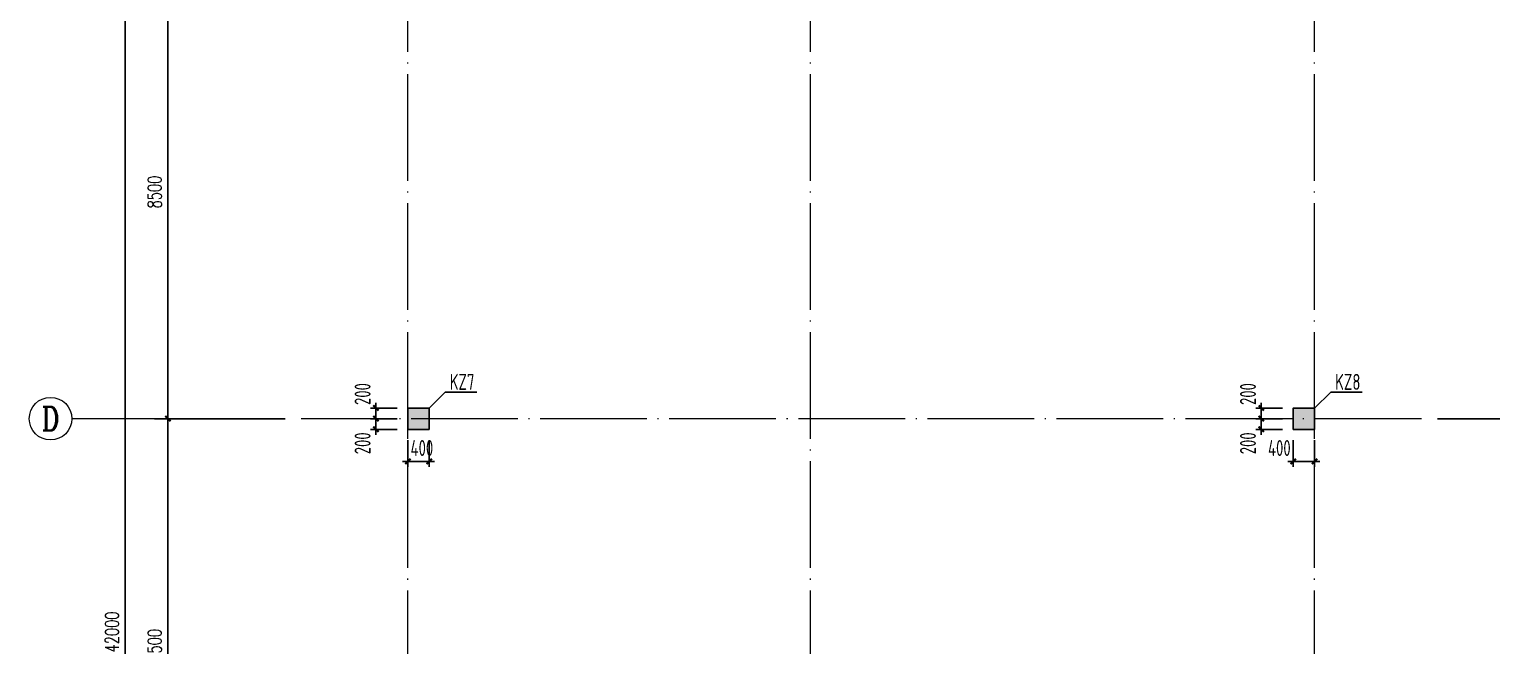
# Model space of a CAD drawing. Extents: x 3968514 to 5230306, y -516551 to -228246.
# Drawn here: x 5044421 to 5071841, y -329853 to -318292 of the extents above; entities that cross this region are included whole.
import ezdxf
from ezdxf.enums import TextEntityAlignment as Align

# ---------------------------------------------------------------- set-up
doc = ezdxf.new("R2010")
doc.units = 0
doc.header["$LTSCALE"] = 1000
doc.header["$MEASUREMENT"] = 0
doc.linetypes.add('DOTE', pattern=[2.42, 2, -0.2, 0.02, -0.2])
for name, color, linetype, lineweight in [('AXIS', 3, 'Continuous', 15), ('AXIS_TEXT', 7, 'Continuous', 15), ('COLU-DIM', 3, 'Continuous', 25), ('COLU-HATCH', 251, 'Continuous', 25), ('COLU-TEXT', 2, 'Continuous', 25), ('DOTE', 1, 'DOTE', 9)]:
    doc.layers.add(name, color=color, linetype=linetype, lineweight=lineweight)
doc.layers.add('COLU', color=7, linetype='Continuous')
doc.styles.add('_TCH_AXIS', font='COMPLEX', dxfattribs={"bigfont": 'GBCBIG'})
doc.styles.add('_TCH_DIM_T3', font='SIMPLEX.shx', dxfattribs={"width": 0.7, "bigfont": 'GBCBIG.shx'})
doc.styles.add('COMPLEX', font='COMPLEX')
doc.styles.add('FromPkpm', font='Tssdeng.shx', dxfattribs={"width": 0.7, "bigfont": 'hztxt.shx'})
doc.dimstyles.new('_TCH_ARCH&&100', dxfattribs={"dimtxt": 255, "dimasz": 100, "dimexe": 250, "dimexo": 300, "dimgap": 122.5, "dimtad": 1, "dimdec": 0, "dimzin": 0, "dimdsep": 46, "dimtxsty": '_TCH_DIM_T3', "dimblk": 'ARCHTICK', "dimcen": 0.09, "dimclrt": 7, "dimazin": 2, "dimtfac": 1, "dimtdec": 0, "dimtix": 1, "dimtmove": 2, "dimatfit": 3, "dimfxl": 150, "dimtolj": 1, "dimtzin": 0, "dimarcsym": 0})
doc.dimstyles.new('Pkpm_1', dxfattribs={"dimtxt": 250, "dimasz": 100, "dimexe": 100, "dimexo": 0.0625, "dimgap": 100, "dimtad": 1, "dimdec": 0, "dimrnd": 1, "dimzin": 0, "dimdsep": 46, "dimtxsty": 'FromPkpm', "dimblk1": 'ARCHTICK', "dimblk2": 'ARCHTICK', "dimsah": 1, "dimcen": 0.09, "dimdle": 100, "dimadec": 0, "dimazin": 0, "dimtfac": 1, "dimtdec": 0, "dimtix": 1, "dimtmove": 2, "dimatfit": 1, "dimfxl": 1, "dimtolj": 1, "dimtzin": 0, "dimarcsym": 0})

# ---------------------------------------------------------------- blocks, each defined once
blk = doc.blocks.new('_ArchTick')
at = {"color": 0, "linetype": 'ByBlock', "const_width": 0.4}
blk.add_lwpolyline([(-0.5, -0.5), (0.5, 0.5)], dxfattribs=at)
blk = doc.blocks.new('*D755')
at = {"layer": 'COLU-DIM', "color": 0, "lineweight": -2, "transparency": 16777216}
for p, q in [((5067921, -325395), (5067421, -325395)), ((5067521, -325395), (5067521, -325295)), ((5067521, -325595), (5067521, -325395)), ((5067921, -325595), (5067421, -325595)), ((5067521, -325595), (5067521, -325695))]:
    blk.add_line(p, q, dxfattribs=at)
at = {"layer": 'Defpoints', "color": 0, "transparency": 16777216}
for p in [(5067521, -325395), (5068121, -325395), (5068121, -325595)]:
    blk.add_point(p, dxfattribs=at)
at = {"layer": 'COLU-DIM', "color": 0, "lineweight": -2, "transparency": 16777216, "xscale": 100, "yscale": 100, "zscale": 100}
for p, rotation in [((5067521, -325395), 270), ((5067521, -325595), 90)]:
    blk.add_blockref('_ArchTick', p, dxfattribs=dict(at, rotation=rotation))
at = {"layer": 'COLU-DIM', "color": 7, "transparency": 16777216, "insert": (5067271, -325133), "char_height": 300, "attachment_point": 5, "rotation": 90, "style": 'FromPkpm'}
blk.add_mtext('\\A1;200', dxfattribs=at)
blk = doc.blocks.new('*D754')
at = {"layer": 'COLU-DIM', "color": 0, "lineweight": -2, "transparency": 16777216}
for p, q in [((5068121, -325995), (5068121, -326495)), ((5068521, -325995), (5068521, -326495)), ((5068121, -326395), (5068021, -326395)), ((5068121, -326395), (5068521, -326395)), ((5068521, -326395), (5068621, -326395))]:
    blk.add_line(p, q, dxfattribs=at)
at = {"layer": 'Defpoints', "color": 0, "transparency": 16777216}
for p in [(5068121, -325795), (5068521, -325795), (5068521, -326395)]:
    blk.add_point(p, dxfattribs=at)
at = {"layer": 'COLU-DIM', "color": 0, "lineweight": -2, "transparency": 16777216, "xscale": 100, "yscale": 100, "zscale": 100}
blk.add_blockref('_ArchTick', (5068121, -326395), dxfattribs=at)
at = {"layer": 'COLU-DIM', "color": 0, "lineweight": -2, "transparency": 16777216, "xscale": 100, "yscale": 100, "zscale": 100, "rotation": 180}
blk.add_blockref('_ArchTick', (5068521, -326395), dxfattribs=at)
at = {"layer": 'COLU-DIM', "color": 7, "transparency": 16777216, "insert": (5067859, -326145), "char_height": 300, "attachment_point": 5, "style": 'FromPkpm'}
blk.add_mtext('\\A1;400', dxfattribs=at)
blk = doc.blocks.new('*D739')
at = {"layer": 'COLU-DIM', "color": 0, "lineweight": -2, "transparency": 16777216}
for p, q in [((5051321, -325595), (5050821, -325595)), ((5050921, -325595), (5050921, -325495)), ((5050921, -325795), (5050921, -325595)), ((5051321, -325795), (5050821, -325795)), ((5050921, -325795), (5050921, -325895))]:
    blk.add_line(p, q, dxfattribs=at)
at = {"layer": 'Defpoints', "color": 0, "transparency": 16777216}
for p in [(5050921, -325595), (5051521, -325595), (5051521, -325795)]:
    blk.add_point(p, dxfattribs=at)
at = {"layer": 'COLU-DIM', "color": 0, "lineweight": -2, "transparency": 16777216, "xscale": 100, "yscale": 100, "zscale": 100}
for p, rotation in [((5050921, -325595), 270), ((5050921, -325795), 90)]:
    blk.add_blockref('_ArchTick', p, dxfattribs=dict(at, rotation=rotation))
at = {"layer": 'COLU-DIM', "color": 7, "transparency": 16777216, "insert": (5050671, -326057), "char_height": 300, "attachment_point": 5, "rotation": 90, "style": 'FromPkpm'}
blk.add_mtext('\\A1;200', dxfattribs=at)
blk = doc.blocks.new('*D731')
at = {"layer": 'COLU-DIM', "color": 0, "lineweight": -2, "transparency": 16777216}
for p, q in [((5067921, -325595), (5067421, -325595)), ((5067521, -325595), (5067521, -325495)), ((5067521, -325795), (5067521, -325595)), ((5067921, -325795), (5067421, -325795)), ((5067521, -325795), (5067521, -325895))]:
    blk.add_line(p, q, dxfattribs=at)
at = {"layer": 'Defpoints', "color": 0, "transparency": 16777216}
for p in [(5067521, -325595), (5068121, -325595), (5068121, -325795)]:
    blk.add_point(p, dxfattribs=at)
at = {"layer": 'COLU-DIM', "color": 0, "lineweight": -2, "transparency": 16777216, "xscale": 100, "yscale": 100, "zscale": 100}
for p, rotation in [((5067521, -325595), 270), ((5067521, -325795), 90)]:
    blk.add_blockref('_ArchTick', p, dxfattribs=dict(at, rotation=rotation))
at = {"layer": 'COLU-DIM', "color": 7, "transparency": 16777216, "insert": (5067271, -326057), "char_height": 300, "attachment_point": 5, "rotation": 90, "style": 'FromPkpm'}
blk.add_mtext('\\A1;200', dxfattribs=at)
blk = doc.blocks.new('*D729')
at = {"layer": 'COLU-DIM', "color": 0, "lineweight": -2, "transparency": 16777216}
for p, q in [((5051521, -325995), (5051521, -326495)), ((5051921, -325995), (5051921, -326495)), ((5051421, -326395), (5052021, -326395))]:
    blk.add_line(p, q, dxfattribs=at)
at = {"layer": 'Defpoints', "color": 0, "transparency": 16777216}
for p in [(5051521, -325795), (5051921, -325795), (5051921, -326395)]:
    blk.add_point(p, dxfattribs=at)
at = {"layer": 'COLU-DIM', "color": 0, "lineweight": -2, "transparency": 16777216, "xscale": 100, "yscale": 100, "zscale": 100, "rotation": 180}
blk.add_blockref('_ArchTick', (5051521, -326395), dxfattribs=at)
at = {"layer": 'COLU-DIM', "color": 0, "lineweight": -2, "transparency": 16777216, "xscale": 100, "yscale": 100, "zscale": 100}
blk.add_blockref('_ArchTick', (5051921, -326395), dxfattribs=at)
at = {"layer": 'COLU-DIM', "color": 7, "transparency": 16777216, "insert": (5051783, -326145), "char_height": 300, "attachment_point": 5, "style": 'FromPkpm'}
blk.add_mtext('\\A1;400', dxfattribs=at)
blk = doc.blocks.new('*D725')
at = {"layer": 'COLU-DIM', "color": 0, "lineweight": -2, "transparency": 16777216}
for p, q in [((5051321, -325395), (5050821, -325395)), ((5050921, -325395), (5050921, -325295)), ((5050921, -325595), (5050921, -325395)), ((5051321, -325595), (5050821, -325595)), ((5050921, -325595), (5050921, -325695))]:
    blk.add_line(p, q, dxfattribs=at)
at = {"layer": 'Defpoints', "color": 0, "transparency": 16777216}
for p in [(5050921, -325395), (5051521, -325395), (5051521, -325595)]:
    blk.add_point(p, dxfattribs=at)
at = {"layer": 'COLU-DIM', "color": 0, "lineweight": -2, "transparency": 16777216, "xscale": 100, "yscale": 100, "zscale": 100}
for p, rotation in [((5050921, -325395), 270), ((5050921, -325595), 90)]:
    blk.add_blockref('_ArchTick', p, dxfattribs=dict(at, rotation=rotation))
at = {"layer": 'COLU-DIM', "color": 7, "transparency": 16777216, "insert": (5050671, -325133), "char_height": 300, "attachment_point": 5, "rotation": 90, "style": 'FromPkpm'}
blk.add_mtext('\\A1;200', dxfattribs=at)
blk = doc.blocks.new('_AXISO')
blk.add_circle((0, 0), 0.5)
at = {"layer": 'AXIS_TEXT', "style": 'COMPLEX', "width": 1.041667}
blk.add_attdef('A', text='', height=0.56, dxfattribs=at).set_placement((-0.25, -0.28), (0.25, -0.28), align=Align.FIT)
blk = doc.blocks.new('*D1350')
at = {"layer": 'AXIS', "color": 0, "lineweight": -2, "transparency": 16777216}
for p, q in [((19300, -17000), (21750, -17000)), ((21500, -25500), (21500, -17000)), ((19300, -25500), (21750, -25500))]:
    blk.add_line(p, q, dxfattribs=at)
at = {"layer": 'Defpoints', "color": 0, "transparency": 16777216}
for p in [(19000, -17000), (21500, -17000), (19000, -25500)]:
    blk.add_point(p, dxfattribs=at)
at = {"layer": 'AXIS', "color": 0, "lineweight": -2, "transparency": 16777216, "xscale": 100, "yscale": 100, "zscale": 100}
for p, rotation in [((21500, -17000), 90), ((21500, -25500), 270)]:
    blk.add_blockref('_ArchTick', p, dxfattribs=dict(at, rotation=rotation))
at = {"layer": 'AXIS', "color": 7, "transparency": 16777216, "insert": (21250, -21250), "char_height": 255, "attachment_point": 5, "rotation": 90, "style": '_TCH_DIM_T3'}
blk.add_mtext('\\A1;8500', dxfattribs=at)
blk = doc.blocks.new('*D1351')
at = {"layer": 'AXIS', "color": 0, "lineweight": -2, "transparency": 16777216}
for p, q in [((19300, -8500), (21750, -8500)), ((21500, -17000), (21500, -8500)), ((19300, -17000), (21750, -17000))]:
    blk.add_line(p, q, dxfattribs=at)
at = {"layer": 'Defpoints', "color": 0, "transparency": 16777216}
for p in [(19000, -8500), (21500, -8500), (19000, -17000)]:
    blk.add_point(p, dxfattribs=at)
at = {"layer": 'AXIS', "color": 0, "lineweight": -2, "transparency": 16777216, "xscale": 100, "yscale": 100, "zscale": 100}
for p, rotation in [((21500, -8500), 90), ((21500, -17000), 270)]:
    blk.add_blockref('_ArchTick', p, dxfattribs=dict(at, rotation=rotation))
at = {"layer": 'AXIS', "color": 7, "transparency": 16777216, "insert": (21250, -12750), "char_height": 255, "attachment_point": 5, "rotation": 90, "style": '_TCH_DIM_T3'}
blk.add_mtext('\\A1;8500', dxfattribs=at)
blk = doc.blocks.new('*D1353')
at = {"layer": 'AXIS', "color": 0, "lineweight": -2, "transparency": 16777216}
for p, q in [((-2300, 0), (-5550, 0)), ((-5300, -42000), (-5300, 0)), ((-2300, -42000), (-5550, -42000))]:
    blk.add_line(p, q, dxfattribs=at)
at = {"layer": 'Defpoints', "color": 0, "transparency": 16777216}
for p in [(-5300, 0), (-2000, 0), (-2000, -42000)]:
    blk.add_point(p, dxfattribs=at)
at = {"layer": 'AXIS', "color": 0, "lineweight": -2, "transparency": 16777216, "xscale": 100, "yscale": 100, "zscale": 100}
for p, rotation in [((-5300, 0), 90), ((-5300, -42000), 270)]:
    blk.add_blockref('_ArchTick', p, dxfattribs=dict(at, rotation=rotation))
at = {"layer": 'AXIS', "color": 7, "transparency": 16777216, "insert": (-5550, -21000), "char_height": 255, "attachment_point": 5, "rotation": 90, "style": '_TCH_DIM_T3'}
blk.add_mtext('\\A1;42000', dxfattribs=at)
blk = doc.blocks.new('*D1356')
at = {"layer": 'AXIS', "color": 0, "lineweight": -2, "transparency": 16777216}
for p, q in [((-2300, -17000), (-4750, -17000)), ((-4500, -25500), (-4500, -17000)), ((-2300, -25500), (-4750, -25500))]:
    blk.add_line(p, q, dxfattribs=at)
at = {"layer": 'Defpoints', "color": 0, "transparency": 16777216}
for p in [(-4500, -17000), (-2000, -17000), (-2000, -25500)]:
    blk.add_point(p, dxfattribs=at)
at = {"layer": 'AXIS', "color": 0, "lineweight": -2, "transparency": 16777216, "xscale": 100, "yscale": 100, "zscale": 100}
for p, rotation in [((-4500, -17000), 90), ((-4500, -25500), 270)]:
    blk.add_blockref('_ArchTick', p, dxfattribs=dict(at, rotation=rotation))
at = {"layer": 'AXIS', "color": 7, "transparency": 16777216, "insert": (-4750, -21250), "char_height": 255, "attachment_point": 5, "rotation": 90, "style": '_TCH_DIM_T3'}
blk.add_mtext('\\A1;8500', dxfattribs=at)
blk = doc.blocks.new('*D1357')
at = {"layer": 'AXIS', "color": 0, "lineweight": -2, "transparency": 16777216}
for p, q in [((-2300, -8500), (-4750, -8500)), ((-4500, -17000), (-4500, -8500)), ((-2300, -17000), (-4750, -17000))]:
    blk.add_line(p, q, dxfattribs=at)
at = {"layer": 'Defpoints', "color": 0, "transparency": 16777216}
for p in [(-4500, -8500), (-2000, -8500), (-2000, -17000)]:
    blk.add_point(p, dxfattribs=at)
at = {"layer": 'AXIS', "color": 0, "lineweight": -2, "transparency": 16777216, "xscale": 100, "yscale": 100, "zscale": 100}
for p, rotation in [((-4500, -8500), 90), ((-4500, -17000), 270)]:
    blk.add_blockref('_ArchTick', p, dxfattribs=dict(at, rotation=rotation))
at = {"layer": 'AXIS', "color": 7, "transparency": 16777216, "insert": (-4750, -12750), "char_height": 255, "attachment_point": 5, "rotation": 90, "style": '_TCH_DIM_T3'}
blk.add_mtext('\\A1;8500', dxfattribs=at)
blk = doc.blocks.new('A$Cbcbeac01')
at = {"layer": 'AXIS'}
for p, q in [((-2300, -17000), (-6300, -17000)), ((19300, -17000), (23300, -17000))]:
    blk.add_line(p, q, dxfattribs=at)
at = {"layer": 'DOTE'}
for p, q in [((0, -44000), (0, 2000)), ((7550, -44000), (7550, 2000)), ((17000, -44000), (17000, 2000)), ((19000, -17000), (-2000, -17000))]:
    blk.add_line(p, q, dxfattribs=at)
at = {"layer": 'AXIS'}
ref = blk.add_blockref('_AXISO', (-6700, -17000), dxfattribs=dict(at, xscale=800, yscale=800, zscale=800))
ref.add_attrib('A', 'D', dxfattribs={"layer": 'AXIS_TEXT', "height": 448.3, "style": '_TCH_AXIS', "width": 0.924665}).set_placement((-6867.8, -17224.2), (-6532.2, -17224.2), align=Align.FIT)
for p1, p2, distance, picture, middle in [((-2000, -42000), (-2000, 0), 3300, '*D1353', (-5550, -21000)), ((-2000, -17000), (-2000, -8500), 2500, '*D1357', (-4750, -12750)), ((19000, -17000), (19000, -8500), -2500, '*D1351', (21250, -12750)), ((-2000, -25500), (-2000, -17000), 2500, '*D1356', (-4750, -21250)), ((19000, -25500), (19000, -17000), -2500, '*D1350', (21250, -21250))]:
    dim = blk.add_aligned_dim(p1=p1, p2=p2, distance=distance, dimstyle='_TCH_ARCH&&100', dxfattribs=at)
    dim.commit()
    dim.dimension.update_dxf_attribs({"geometry": picture, "text_midpoint": middle})

msp = doc.modelspace()

# ---------------------------------------------------------------- hatches: boundary and pattern name
at = {"layer": 'COLU-HATCH', "transparency": 33554687}
for points in [[(5051921.31821, -325794.70408), (5051921.31821, -325394.70408), (5051521.31821, -325394.70408), (5051521.31821, -325794.70408)], [(5068521.31821, -325794.70408), (5068521.31821, -325394.70408), (5068121.31821, -325394.70408), (5068121.31821, -325794.70408)]]:
    msp.add_hatch(color=256, dxfattribs=at).paths.add_polyline_path(points, flags=0)

# ---------------------------------------------------------------- linework, layer by layer
at = {"layer": 'COLU', "elevation": -0.30417}
for points in [[(5051921.31821, -325794.70408), (5051921.31821, -325394.70408), (5051521.31821, -325394.70408), (5051521.31821, -325794.70408)], [(5068521.31821, -325794.70408), (5068521.31821, -325394.70408), (5068121.31821, -325394.70408), (5068121.31821, -325794.70408)]]:
    msp.add_lwpolyline(points, close=True, dxfattribs=at)
at = {"layer": 'COLU-TEXT'}
for p, q in [((5051921.31821, -325394.70408, -0.30417), (5052221.31821, -325094.70408, -0.30417)), ((5052221.31821, -325094.70408, -0.30417), (5052812.51743, -325094.70408, -0.30417)), ((5068521.31821, -325394.70408, -0.30417), (5068821.31821, -325094.70408, -0.30417)), ((5068821.31821, -325094.70408, -0.30417), (5069412.51743, -325094.70408, -0.30417))]:
    msp.add_line(p, q, dxfattribs=at)

# ---------------------------------------------------------------- block references
msp.add_blockref('A$Cbcbeac01', (5051521.31821, -308594.70505, -0.30417))

# ---------------------------------------------------------------- texts
at = {"layer": 'COLU-TEXT', "style": 'FromPkpm', "width": 0.7}
for s, p in [('KZ7', (5052304.31821, -325054.70408, -0.30417)), ('KZ8', (5068904.31821, -325054.70408, -0.30417))]:
    msp.add_text(s, height=300, dxfattribs=at).set_placement(p)

# ---------------------------------------------------------------- dimensions: what is measured, and where the dimension line sits
at = {"layer": 'COLU-DIM'}
for base, p1, p2, angle, picture, middle in [((5050921.31821, -325394.70408, -0.30417), (5051521.31821, -325594.70408, -0.30417), (5051521.31821, -325394.70408, -0.30417), 90, '*D725', (5050671.31821, -325132.70408, -0.30417)), ((5067521.31821, -325394.70408, -0.30417), (5068121.31821, -325594.70408, -0.30417), (5068121.31821, -325394.70408, -0.30417), 90, '*D755', (5067271.31821, -325132.70408, -0.30417)), ((5050921.31821, -325594.70408, -0.30417), (5051521.31821, -325794.70408, -0.30417), (5051521.31821, -325594.70408, -0.30417), 90, '*D739', (5050671.31821, -326056.70408, -0.30417)), ((5067521.31821, -325594.70408, -0.30417), (5068121.31821, -325794.70408, -0.30417), (5068121.31821, -325594.70408, -0.30417), 90, '*D731', (5067271.31821, -326056.70408, -0.30417)), ((5051921.31821, -326394.70408, -0.30417), (5051521.31821, -325794.70408, -0.30417), (5051921.31821, -325794.70408, -0.30417), 0, '*D729', (5051783.31821, -326144.70408, -0.30417)), ((5068521.31821, -326394.70408, -0.30417), (5068121.31821, -325794.70408, -0.30417), (5068521.31821, -325794.70408, -0.30417), 0, '*D754', (5067859.31821, -326144.70408, -0.30417))]:
    dim = msp.add_linear_dim(base=base, p1=p1, p2=p2, angle=angle, dimstyle='Pkpm_1', override={"dimscale": 1, "dimtxt": 300, "dimasz": 100, "dimexe": 100, "dimexo": 200, "dimtad": 1, "dimtih": 0, "dimtoh": 0, "dimdle": 100, "dimclrt": 7}, dxfattribs=at)
    dim.commit()
    dim.dimension.update_dxf_attribs({"geometry": picture, "text_midpoint": middle, "dimtype": 129})

doc.saveas('drawing.dxf')
